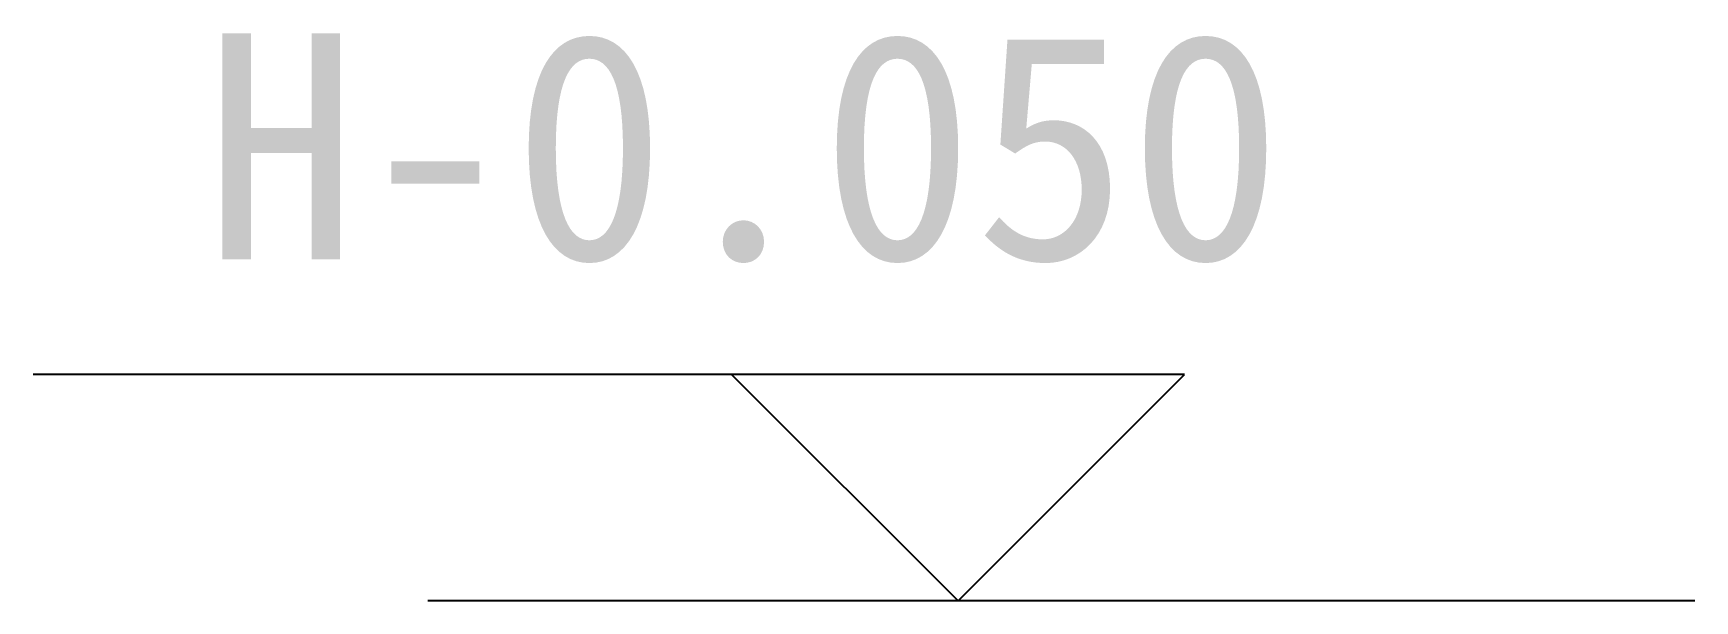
# Model space of a CAD drawing. Header units: metres. Extents: x -297 to 2210, y -16 to 3011.
# Drawn here: x -59.2 to 381, y 1400 to 1550.6 of the extents above; entities that cross this region are included whole.
import ezdxf

# ---------------------------------------------------------------- set-up
doc = ezdxf.new("R2010")
doc.units = ezdxf.units.M
doc.layers.add('PUB_DIM', color=3, linetype='Continuous')
doc.layers.add('PUB_TEXT', color=7, linetype='Continuous')

msp = doc.modelspace()

# ---------------------------------------------------------------- linework, layer by layer
at = {"layer": 'PUB_DIM'}
for p, q in [((185.81, 1460), (-59.23, 1460)), ((245.81, 1460), (125.81, 1460)), ((125.81, 1460), (185.81, 1400)), ((185.81, 1400), (245.81, 1460)), ((381.02, 1400), (45.29, 1400))]:
    msp.add_line(p, q, dxfattribs=at)

# ---------------------------------------------------------------- texts
at = {"layer": 'PUB_TEXT'}
msp.add_text('H-0.050', height=60, dxfattribs=at).set_placement((-13.91, 1490.58))

doc.saveas('drawing.dxf')
